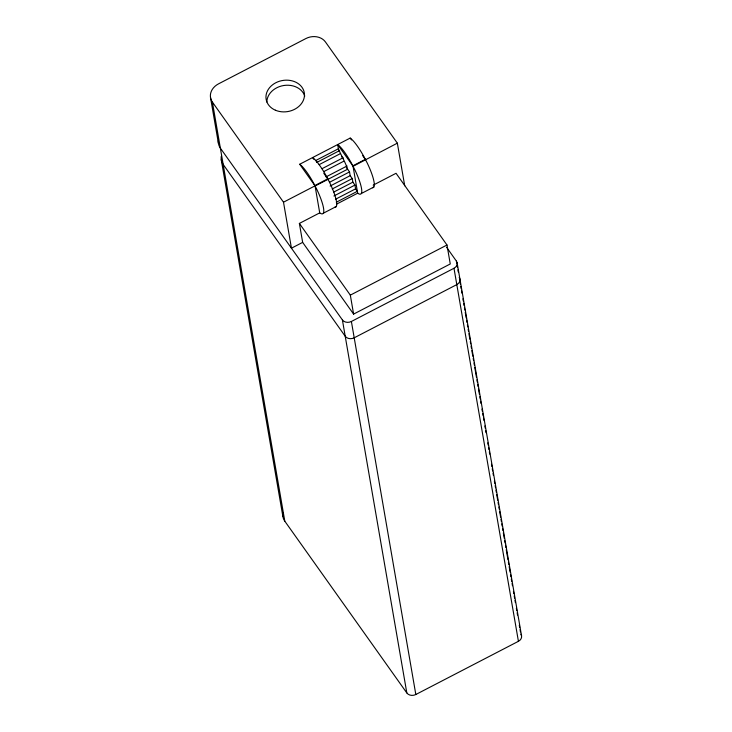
<?xml version="1.0" encoding="UTF-8"?>
<svg xmlns="http://www.w3.org/2000/svg" width="732" height="732" viewBox="0 0 732 732"><rect width="100%" height="100%" fill="white"/><g stroke="black" fill="none" stroke-linecap="round" stroke-linejoin="round"><path stroke-width="1.1" d="M373.192 185.15L396.049 173.292L446.987 245.01L450.262 263.968L353.602 314.101L302.655 242.383L299.379 223.425L319.719 212.875L315.044 185.846L299.708 164.252L350.198 138.064A28.392 5.993 62.6 0 1 363.822 156.447L367.226 163.026A28.392 5.993 62.6 0 1 372.442 187.721M315.355 160.72L338.404 148.761C341.222 155.687 345.348 162.065 347.618 169.211L315.071 186.01M316.627 162.513L339.675 150.563M319.179 164.627L340.224 153.711M322.053 168.68L343.098 157.764M323.663 171.654L343.701 161.26M326.014 176.897L347.06 165.981M314.833 185.544L327.744 178.846L323.8 173.292M365.332 159.356L352.806 165.853L337.672 144.561L338.76 150.865M302.655 242.383L291.446 248.194L283.504 202.197L315.044 185.846M336.638 204.1L357.683 193.193L353.044 166.32L397.348 143.161L325.401 41.898A14.356 11.685 -9.8 0 0 305.958 38.512L218.548 83.841A16.113 13.112 -9.8 0 0 212.417 102.132L284.794 521.175L406.827 692.948A6.643 5.408 -9.8 0 0 415.822 694.512L518.421 641.314A6.314 5.142 -9.8 0 0 520.827 634.141M329.492 182.305L349.53 171.91L346.364 167.454M330.141 186.056L350.18 175.671L349.53 171.91M332.218 188.984L352.257 178.59L350.18 175.671M333.829 192.031L352.87 182.158L352.257 178.59M333.902 195.993L354.947 185.077L352.87 182.158M335.558 199.223L355.596 188.838L354.947 185.077M336.317 202.224L357.362 191.308L355.596 188.838M323.352 213.213L336.262 206.516M361.315 193.523L373.842 187.026M353.602 314.101L350.326 295.133L446.987 245.01M218.475 139.904A16.113 13.112 -9.8 0 0 220.359 148.129L342.393 319.911A6.643 5.408 -9.8 0 0 351.387 321.476L453.986 268.269A6.314 5.142 -9.8 0 0 456.393 261.095L446.566 247.26M350.198 138.064L351.516 139.913M362.697 155.651L365.543 159.658M341.496 156.309L343.281 158.817M313.937 159.402L312.619 157.554A28.392 5.993 62.6 0 1 326.234 175.927L329.647 182.515A28.392 5.993 62.6 0 1 334.863 207.211M299.379 223.425L350.326 295.133M212.417 102.132L283.504 202.197M457.152 262.971L521.587 636.007M456.393 261.095L456.768 263.273M457.143 265.451L457.518 267.628M457.903 269.806L458.278 271.984M459.989 281.93L460.382 284.181M460.767 286.432L461.16 288.683M461.544 290.933L461.938 293.184M462.908 298.802L463.301 301.053M463.685 303.304L464.07 305.555M464.463 307.806L464.847 310.057M465.241 312.308L466.211 317.935M466.604 320.186L466.989 322.437M467.382 324.688L467.766 326.939M468.16 329.19L468.544 331.44M468.938 333.691L469.907 339.319M470.292 341.57L470.685 343.82M471.069 346.071L471.463 348.322M471.847 350.573L472.817 356.191M473.211 358.442L473.595 360.693M473.988 362.944L474.373 365.195M474.766 367.446L476.514 377.575M476.898 379.826L477.291 382.077M477.676 384.327L478.069 386.578M478.454 388.829L479.433 394.457M479.817 396.707L480.21 398.958M480.595 401.209L480.988 403.46M481.958 409.087L482.342 411.338M482.736 413.58L483.12 415.831M483.513 418.082L483.898 420.333M484.868 425.96L485.261 428.211M485.645 430.462L486.039 432.713M487.787 442.842L488.18 445.093M488.564 447.344L488.958 449.594M489.342 451.845L489.726 454.096M491.483 464.225L491.867 466.476M492.261 468.727L492.645 470.969M493.039 473.22L493.423 475.471M494.393 481.098L494.786 483.349M495.171 485.6L495.564 487.851M495.948 490.101L496.342 492.352M496.726 494.603L497.696 500.231M498.089 502.481L498.474 504.732M498.867 506.983L499.251 509.234M499.645 511.485L500.615 517.112M501.008 519.363L501.393 521.614M501.786 523.865L502.17 526.116M502.555 528.358L502.948 530.609M503.332 532.859L504.311 538.487M504.696 540.738L505.089 542.988M505.473 545.239L505.867 547.49M506.251 549.741L507.999 559.87M508.392 562.121L508.777 564.372M509.17 566.623L510.14 572.25M510.524 574.501L510.918 576.752M511.302 579.003L511.695 581.254M512.08 583.496L512.473 585.746M513.443 591.374L513.837 593.625M514.221 595.875L514.614 598.126M514.999 600.377L515.383 602.628M516.362 608.255L516.746 610.506M517.14 612.757L517.524 615.008M519.272 625.137L519.665 627.388M520.049 629.639L520.443 631.89M453.986 268.269L518.421 641.314M397.348 143.161L404.714 185.791M351.387 321.476L415.822 694.512M342.393 319.911L406.827 692.948M210.477 97.356L218.42 143.353M221.247 159.686L282.863 516.399M284.794 521.175A16.113 13.112 -9.8 0 1 282.909 512.949M459.211 277.428A6.314 5.142 -9.8 0 1 456.814 284.602L354.206 337.809A6.643 5.408 -9.8 0 1 345.211 336.244L223.187 164.462A16.113 13.112 -9.8 0 1 221.293 156.245M319.719 212.875A28.392 5.993 62.6 0 0 316.727 189.213L313.323 182.625A28.392 5.993 62.6 0 0 299.708 164.252M357.683 193.193A28.392 5.993 62.6 0 0 354.7 169.522L351.296 162.934A28.392 5.993 62.6 0 0 337.672 144.561M266.832 102.004A19.361 15.756 -9.8 0 1 283.806 85.498A19.361 15.756 -9.8 0 1 304.759 96.112M275.378 110.203A19.361 15.756 -9.8 0 0 304.475 95.114A19.361 15.756 -9.8 0 0 275.79 82.753A19.361 15.756 -9.8 0 0 275.378 110.203"/></g></svg>
